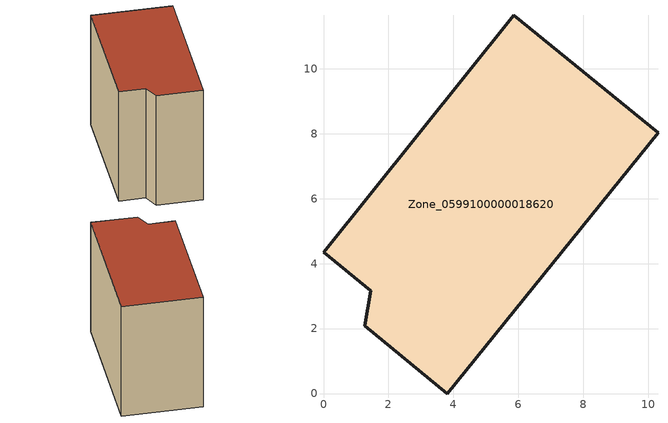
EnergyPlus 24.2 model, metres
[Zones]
Zone_0599100000018620
 floor ground (C_G): 1.27,2.08 1.46,3.17 0,4.35 5.86,11.64 10.3,8.02 3.81,0 z0
 wall outside (C_F): 1.46,3.17 1.27,2.08 3.81,0 10.3,8.02 5.86,11.64 0,4.35 1.46,3.17 z0:9.1
 roof outside (C_R): 5.86,11.64 0,4.35 1.46,3.17 1.27,2.08 3.81,0 10.3,8.02 z9.1
[BUILDING]
Pand.0599100000018620: North Axis=0; Terrain=City; Loads Convergence Tolerance Value=0.04; Temperature Convergence Tolerance Value=0.4; Solar Distribution=FullExterior; Maximum Number of Warmup Days=25; Minimum Number of Warmup Days=1
[Site:Location]
Rotterdam.The.Hague.AP_ZH_NLD Design_Conditions: Latitude=51.96; Longitude=4.45; Time Zone=1; Elevation=-4.5
[SITE:GROUNDTEMPERATURE:BUILDINGSURFACE]
18, 18, 18, 18, 18, 18, 18, 18, 18, 18, 18, 18
[MATERIAL] Thermal Absorptance=0.9; Solar Absorptance=0.7; Visible Absorptance=0.7
Name | Roughness | Thickness | Conductivity | Density | Specific Heat
G.TI.1946 | MediumSmooth | 0.15 | 1 | 540 | 1210
F.TI.1946 | Rough | 0.3 | 0.857143 | 1920 | 840
R.TI.1946 | MediumRough | 0.2 | 0.1 | 1500 | 1000
[CONSTRUCTION]
C_G: G.TI.1946
C_F: F.TI.1946
C_R: R.TI.1946
[ZONE]
Zone_0599100000018620: Type=1; Multiplier=1; Ceiling Height=Autocalculate; Volume=Autocalculate; Floor Area=autocalculate; Part of Total Floor Area=Yes
[ZONEINFILTRATION:DESIGNFLOWRATE]
Infil_Zone_0599100000018620: Zone or ZoneList or Space or SpaceList=Zone_0599100000018620; Schedule=AlwaysOn; Design Flow Rate Calculation Method=Flow/Area; Flow Rate per Floor Area=0.003; Constant Term Coefficient=1; Temperature Term Coefficient=0; Velocity Term Coefficient=0; Velocity Squared Term Coefficient=0
[HVACTEMPLATE:ZONE:IDEALLOADSAIRSYSTEM]
Zone_0599100000018620: Maximum Heating Supply Air Temperature=50; Minimum Cooling Supply Air Temperature=13; Maximum Heating Supply Air Humidity Ratio=0.0156; Minimum Cooling Supply Air Humidity Ratio=0.0077; Heating Limit=NoLimit; Cooling Limit=NoLimit; Dehumidification Control Type=ConstantSensibleHeatRatio; Cooling Sensible Heat Ratio=0.7; Dehumidification Setpoint=60; Humidification Control Type=None; Humidification Setpoint=30; Outdoor Air Method=None; Outdoor Air Flow Rate per Person=0.00944; Outdoor Air Flow Rate per Zone Floor Area=0; Outdoor Air Flow Rate per Zone=0; Demand Controlled Ventilation Type=None; Outdoor Air Economizer Type=NoEconomizer; Heat Recovery Type=None; Sensible Heat Recovery Effectiveness=0.7; Latent Heat Recovery Effectiveness=0.65
[ZONECONTROL:THERMOSTAT]
ThermostatControl_Zone_0599100000018620: Zone or ZoneList=Zone_0599100000018620; Control Type Schedule=DualSetpointControlType; Control 1=Thermostat_Zone_0599100000018620; Temperature Difference Between Cutout And Setpoint=0
[THERMOSTATSETPOINT:DUALSETPOINT]
Thermostat_Zone_0599100000018620: Heating Setpoint Temperature Schedule=HeatingSetpoint_Zone_0599100000018620; Cooling Setpoint Temperature Schedule=CoolingSetpoint_Zone_0599100000018620
[SCHEDULE:COMPACT]
HeatingSetpoint_Zone_0599100000018620: Through: 12/31, For: AllDays, Until: 24:00, 21
CoolingSetpoint_Zone_0599100000018620: Through: 12/31, For: AllDays, Until: 24:00, 24
DualSetpointControlType: Through: 12/31, For: AllDays, Until: 24:00, 4
AlwaysOn: Through: 12/31, For: AllDays, Until: 24:00, 1
